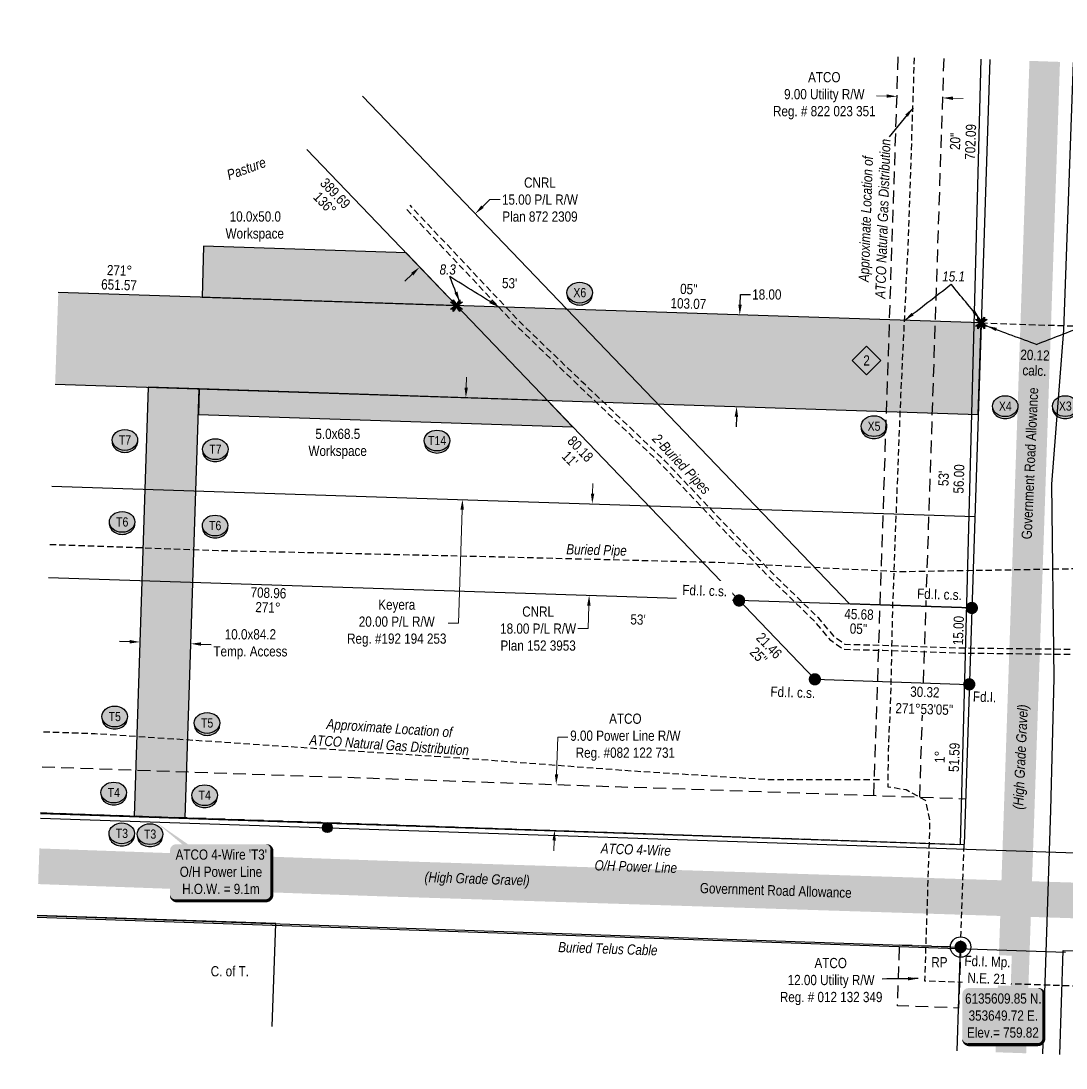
# Model space of a CAD drawing. Extents: x 350042 to 357443, y 6133812 to 6137998.
# Drawn here: x 354858 to 355883, y 6135626 to 6136654 of the extents above; entities that cross this region are included whole.
import ezdxf
from ezdxf.enums import TextEntityAlignment as Align

# ---------------------------------------------------------------- set-up
doc = ezdxf.new("R2010")
doc.units = 0
doc.header["$LTSCALE"] = 5
doc.header["$PDSIZE"] = 0.5
for name, pattern in [('foc-FLOWLINE', [3.75, 2.5, -1.25]), ('foc-TRAV', [1.875, 1.25, -0.625]), ('POWERLINE5', [7.8, 2.4, -0.6, 0.6, -0.6, 0.6, -0.6, 2.4]), ('UG_PIPE', [1.875, 1.25, -0.625])]:
    doc.linetypes.add(name, pattern=pattern)
doc.layers.get('Defpoints').update_dxf_attribs({"color": 9})
for name, color, linetype in [('35', 37, 'Continuous'), ('AS-FENCE', 48, 'foc-FENCE'), ('AS-PIPE-UG', 44, 'UG_PIPE'), ('AS-PIPE-UG-T', 44, 'Continuous'), ('AS-POWER', 104, 'foc-POWER'), ('AS-POWER-EXISTING', 72, 'POWERLINE5'), ('AS-POWER-T', 104, 'Continuous'), ('AS-RESIDENCE', 14, 'Continuous'), ('AS-ROADS', 254, 'Continuous'), ('AS-TELEPHONE-T', 224, 'Continuous'), ('AS-TELUS', 224, 'foc-TEL'), ('C-RW', 13, 'Continuous'), ('DETAIL-T', 7, 'Continuous'), ('F-EZE', 190, 'foc-FLOWLINE'), ('F-RW', 190, 'Continuous'), ('L-BD', 7, 'Continuous'), ('L-BD1', 253, 'Continuous'), ('L-MON', 1, 'Continuous'), ('L-MON-T', 1, 'Continuous'), ('L-ROAD-T', 7, 'Continuous'), ('L-SEC', 7, 'Continuous'), ('L-TITLEDB', 4, 'Continuous'), ('L-TITLEDB-T', 4, 'Continuous'), ('P-BORE', 7, 'Continuous'), ('P-CROSSINGS', 250, 'Continuous'), ('P-PROPOSED', 10, 'Continuous'), ('P-PROPOSED-H', 21, 'Continuous'), ('P-TEMP-BLUE', 146, 'Continuous'), ('P-TEMP-BLUE-T', 146, 'Continuous'), ('P-TRAV', 4, 'foc-TRAV'), ('P-TXT', 4, 'Continuous')]:
    doc.layers.add(name, color=color, linetype=linetype)
for name, color, linetype, lineweight in [('C-RW-T', 13, 'Continuous', 9), ('F-RW-T', 190, 'Continuous', 9), ('F-WS-T', 190, 'Continuous', 9), ('T-TEXT', 48, 'Continuous', 18), ('T-TIE-T', 201, 'Continuous', 18)]:
    doc.layers.add(name, color=color, linetype=linetype, lineweight=lineweight)
doc.layers.add('P-TEMP-BLUE-H', color=7, linetype='Continuous', true_color=0x99e6ff)
doc.styles.add('175L', font='ARIALN.TTF', dxfattribs={"height": 10})
doc.styles.add('80', font='ARIALN.TTF', dxfattribs={"height": 10})
doc.styles.add('80CG', font='ARIALN.TTF', dxfattribs={"height": 10})
doc.styles.add('80L', font='ARIALN.TTF', dxfattribs={"height": 10})
doc.styles.add('80LS', font='ARIALNI.TTF', dxfattribs={"height": 10})
doc.styles.add('Crossing', font='ARIALN.TTF', dxfattribs={"height": 10})
doc.styles.add('foc-LtypeFont', font='ARIALN.TTF', dxfattribs={"height": 7.35})
doc.linetypes.add('foc-FENCE', pattern='A,10,-1,["X",foc-LtypeFont,S=0.2,R=0,X=-0.625,Y=-0.75],-1.24', length=12.24)
doc.linetypes.add('foc-POWER', pattern='A,6,-1,["P",foc-LtypeFont,S=0.2,R=0,X=-0.625,Y=-0.75],-1.24,4', length=12.24)
doc.linetypes.add('foc-TEL', pattern='A,2,-1,["T",foc-LtypeFont,S=0.2,R=0,X=-0.425,Y=-0.75],-1.24,8', length=12.24)
doc.dimstyles.new('Compass 5 000', dxfattribs={"dimscale": 5, "dimtxt": 9, "dimasz": 2, "dimexe": 0.2, "dimexo": 0.0625, "dimgap": 0.5, "dimtad": 0, "dimtih": 1, "dimtoh": 1, "dimzin": 0, "dimdsep": 46, "dimtxsty": '80CG', "dimcen": 0.1, "dimse1": 1, "dimse2": 1, "dimclrd": 256, "dimclrt": 256, "dimaunit": 1, "dimadec": 4, "dimazin": 0, "dimtfac": 0.06, "dimtofl": 0, "dimtmove": 0, "dimatfit": 1, "dimfxl": 0.2, "dimtolj": 1, "dimtzin": 0, "dimlwd": -1, "dimarcsym": 0})

# ---------------------------------------------------------------- blocks, each defined once
blk = doc.blocks.new('POWERPOLE')
h = blk.add_hatch(color=255)
edge = h.paths.add_edge_path()
edge.add_arc((0, 0), 0.96, 0, 360)
at = {"linetype": 'Continuous'}
for p, q in [((0.68, -0.68), (-0.68, 0.68)), ((-0.68, -0.68), (0.68, 0.68))]:
    blk.add_line(p, q, dxfattribs=at)
blk.add_circle((0, 0), 0.96, dxfattribs=at)
blk = doc.blocks.new('fdia')
at = {"color": 255, "const_width": 1}
blk.add_lwpolyline([(-0.5, 0, 1), (0.5, 0, 1)], format="xyb", close=True, dxfattribs=at)
blk = doc.blocks.new('Fdiaa')
blk.add_blockref('fdia', (0, 0))
blk = doc.blocks.new('fdib')
at = {"color": 1, "const_width": 1.6}
blk.add_lwpolyline([(-0.4, 0, 1), (0.4, 0, 1)], format="xyb", close=True, dxfattribs=at)
at = {"color": 1}
blk.add_circle((0, 0), 0.8, dxfattribs=at)
blk = doc.blocks.new('Fdibb')
blk.add_blockref('fdib', (0, 0))
blk = doc.blocks.new('fdicc')
for name in ['Fdibb', 'Fdiaa']:
    blk.add_blockref(name, (0, 0))
blk = doc.blocks.new('FDI')
blk.add_blockref('fdicc', (0, 0))
blk = doc.blocks.new('TEMP')
h = blk.add_hatch(color=255)
h.dxf.hatch_style = 1
h.paths.add_polyline_path([(0, 0.25), (-0.67, 1.15), (-0.67, 0.67), (-1.15, 0.67), (-0.25, 0), (-1.15, -0.67), (-0.67, -0.67), (-0.67, -1.15), (0, -0.25), (0.67, -1.15), (0.67, -0.67), (1.15, -0.67), (0.25, 0), (1.15, 0.67), (0.67, 0.67), (0.67, 1.15)])
h.paths.add_polyline_path([(0.57, 0.85), (0.57, 0.57), (0.85, 0.57), (0.08, 0), (0.85, -0.57), (0.57, -0.57), (0.57, -0.85), (0, -0.08), (-0.57, -0.85), (-0.57, -0.57), (-0.85, -0.57), (-0.08, 0), (-0.85, 0.57), (-0.57, 0.57), (-0.57, 0.85), (0, 0.08)], flags=16)
h = blk.add_hatch(color=1)
h.dxf.hatch_style = 1
h.paths.add_polyline_path([(0, 0.08), (-0.57, 0.85), (-0.57, 0.57), (-0.85, 0.57), (-0.08, 0), (-0.85, -0.57), (-0.57, -0.57), (-0.57, -0.85), (0, -0.08), (0.57, -0.85), (0.57, -0.57), (0.85, -0.57), (0.08, 0), (0.85, 0.57), (0.57, 0.57), (0.57, 0.85)])
at = {"color": 1}
for p, q in [((-0.08, 0), (0.08, 0)), ((0, 0.08), (0, -0.08))]:
    blk.add_line(p, q, dxfattribs=at)
at = {"color": 255, "flags": 128}
blk.add_lwpolyline([(-0.25, 0), (-1.15, 0.67), (-0.67, 0.67), (-0.67, 1.15), (0, 0.25), (0.67, 1.15), (0.67, 0.67), (1.15, 0.67), (0.25, 0), (1.15, -0.67), (0.67, -0.67), (0.67, -1.15), (0, -0.25), (-0.67, -1.15), (-0.67, -0.67), (-1.15, -0.67)], close=True, dxfattribs=at)
at = {"color": 1, "flags": 128}
blk.add_lwpolyline([(-0.08, 0), (-0.85, 0.57), (-0.57, 0.57), (-0.57, 0.85), (0, 0.08), (0.57, 0.85), (0.57, 0.57), (0.85, 0.57), (0.08, 0), (0.85, -0.57), (0.57, -0.57), (0.57, -0.85), (0, -0.08), (-0.57, -0.85), (-0.57, -0.57), (-0.85, -0.57)], close=True, dxfattribs=at)
blk = doc.blocks.new('*D442')
at = {"layer": 'Defpoints', "color": 0, "transparency": 16777216}
for p in [(355296.5, 6136283.8), (355291.3, 6136184), (355293.2, 6136183.9)]:
    blk.add_point(p, dxfattribs=at)
at = {"layer": 'F-RW-T', "transparency": 16777216}
for p, q in [((355294.9, 6136293.9), (355295.3, 6136303.9)), ((355291, 6136174), (355287.3, 6136062.7)), ((355287.3, 6136062.7), (355277.3, 6136062.7))]:
    blk.add_line(p, q, dxfattribs=at)
for points in [[(355293.3, 6136293.9), (355296.6, 6136293.8), (355294.6, 6136283.9)], [(355289.3, 6136174), (355292.7, 6136173.9), (355291.3, 6136184)]]:
    blk.add_solid(points, dxfattribs=at)
at = {"layer": 'F-RW-T', "transparency": 16777216, "insert": (355226.8, 6136062.7), "char_height": 10, "attachment_point": 5, "style": '80CG'}
blk.add_mtext('\\A1;Keyera\\P20.00 P/L R/W\\PReg. #192 194 253', dxfattribs=at)
blk = doc.blocks.new('*D443')
at = {"layer": 'C-RW-T', "transparency": 16777216}
for p, q in [((355418.9, 6136189.8), (355419.2, 6136199.8)), ((355415.3, 6136079.9), (355414.6, 6136057.3)), ((355414.6, 6136057.3), (355404.6, 6136057.3))]:
    blk.add_line(p, q, dxfattribs=at)
for points in [[(355417.3, 6136189.8), (355420.6, 6136189.7), (355418.6, 6136179.8)], [(355413.6, 6136079.9), (355417, 6136079.8), (355415.6, 6136089.9)]]:
    blk.add_solid(points, dxfattribs=at)
at = {"layer": 'Defpoints', "color": 0, "transparency": 16777216}
for p in [(355426, 6136179.5), (355415.6, 6136089.9), (355423, 6136089.6)]:
    blk.add_point(p, dxfattribs=at)
at = {"layer": 'C-RW-T', "transparency": 16777216, "insert": (355365.5, 6136057.3), "char_height": 10, "attachment_point": 5, "style": '80CG'}
blk.add_mtext('\\A1;CNRL\\P18.00 P/L R/W\\PPlan 152 3953', dxfattribs=at)
blk = doc.blocks.new('*D444')
at = {"layer": 'Defpoints', "color": 0, "transparency": 16777216}
for p in [(355383.2, 6135904.4), (355424, 6135903), (355422.5, 6135858)]:
    blk.add_point(p, dxfattribs=at)
at = {"layer": 'F-RW-T', "transparency": 16777216}
for p, q in [((355383.5, 6135914.4), (355384.8, 6135950.8)), ((355384.8, 6135950.8), (355394.8, 6135950.8)), ((355381.3, 6135849.4), (355380.9, 6135839.4))]:
    blk.add_line(p, q, dxfattribs=at)
for points in [[(355381.9, 6135914.4), (355385.2, 6135914.3), (355383.2, 6135904.4)], [(355379.6, 6135849.5), (355382.9, 6135849.4), (355381.6, 6135859.4)]]:
    blk.add_solid(points, dxfattribs=at)
at = {"layer": 'F-RW-T', "transparency": 16777216, "insert": (355451.1, 6135950.8), "char_height": 10, "attachment_point": 5, "style": '80CG'}
blk.add_mtext('\\A1;ATCO\\P9.00 Power Line R/W\\PReg. #082 122 731', dxfattribs=at)
blk = doc.blocks.new('*D446')
at = {"layer": 'C-RW-T', "transparency": 16777216}
for p, q in [((355311, 6136471.3), (355318.2, 6136478.2)), ((355318.2, 6136478.2), (355328.2, 6136478.2)), ((355242, 6136405.1), (355234.7, 6136398.2))]:
    blk.add_line(p, q, dxfattribs=at)
for points in [[(355309.8, 6136472.5), (355312.1, 6136470.1), (355303.8, 6136464.4)], [(355240.8, 6136406.3), (355243.1, 6136403.9), (355249.2, 6136412)]]:
    blk.add_solid(points, dxfattribs=at)
at = {"layer": 'Defpoints', "color": 0, "transparency": 16777216}
for p in [(355301.7, 6136466.5), (355303.8, 6136464.4), (355247.1, 6136414.1)]:
    blk.add_point(p, dxfattribs=at)
at = {"layer": 'C-RW-T', "transparency": 16777216, "insert": (355367.3, 6136478.2), "char_height": 10, "attachment_point": 5, "style": '80CG'}
blk.add_mtext('\\A1;CNRL\\P15.00 P/L R/W\\PPlan 872 2309', dxfattribs=at)
blk = doc.blocks.new('*D447')
at = {"layer": 'Defpoints', "color": 0, "transparency": 16777216}
for p in [(355563.3, 6136365.1), (355565.1, 6136365), (355562.1, 6136275.1)]:
    blk.add_point(p, dxfattribs=at)
at = {"layer": 'P-TXT', "transparency": 16777216}
for p, q in [((355563.6, 6136375.1), (355564, 6136385.1)), ((355564, 6136385.1), (355574, 6136385.1)), ((355560, 6136265.2), (355559.7, 6136255.2))]:
    blk.add_line(p, q, dxfattribs=at)
for points in [[(355562, 6136375.1), (355565.3, 6136375), (355563.3, 6136365.1)], [(355558.3, 6136265.2), (355561.7, 6136265.1), (355560.3, 6136275.1)]]:
    blk.add_solid(points, dxfattribs=at)
at = {"layer": 'P-TXT', "transparency": 16777216, "insert": (355589.9, 6136385.1), "char_height": 10, "attachment_point": 5, "style": '80CG'}
blk.add_mtext('\\A1;18.00', dxfattribs=at)
blk = doc.blocks.new('*D448')
at = {"layer": 'Defpoints', "color": 0, "transparency": 16777216}
for p in [(355024.8, 6136042.5), (354974.4, 6136031.7), (355024.3, 6136030.1)]:
    blk.add_point(p, dxfattribs=at)
at = {"layer": 'P-TEMP-BLUE-T', "transparency": 16777216}
for p, q in [((354964.8, 6136044.5), (354954.8, 6136044.8)), ((355034.7, 6136042.2), (355044.7, 6136041.9))]:
    blk.add_line(p, q, dxfattribs=at)
for points in [[(354964.9, 6136046.2), (354964.7, 6136042.8), (354974.8, 6136044.2)], [(355034.8, 6136043.9), (355034.7, 6136040.5), (355024.8, 6136042.5)]]:
    blk.add_solid(points, dxfattribs=at)
at = {"layer": 'P-TEMP-BLUE-T', "transparency": 16777216, "insert": (355083.2, 6136041.9), "char_height": 10, "attachment_point": 5, "style": '80CG'}
blk.add_mtext('\\A1;10.0x84.2\\PTemp. Access', dxfattribs=at)
blk = doc.blocks.new('*U473')
h = blk.add_hatch(color=255)
edge = h.paths.add_edge_path()
edge.add_line((-44, -28.5), (44, -28.5))
edge.add_arc((44, -22.5), 6, 270, 360)
edge.add_line((50, -22.5), (50, 21))
edge.add_arc((44, 21), 6, 0, 90)
edge.add_line((44, 27), (-44, 27))
edge.add_arc((-44, 21), 6, 90, 180)
edge.add_line((-50, 21), (-50, -22.5))
edge.add_arc((-44, -22.5), 6, 180, 270)
at = {"color": 104, "flags": 128}
blk.add_lwpolyline([(-64, 48.8, 0, 7.5, 0), (0, 0, 0, 0, 0)], format="xyseb", dxfattribs=at)
blk.add_lwpolyline([(-44, -28.5, 3, 3, 0), (44, -28.5, 3, 3, 0.414214), (50, -22.5, 3, 3, 0), (50, 21, 3, 0, 0.414214), (44, 27, 0, 0, 0), (-44, 27, 0, 0, 0.414214), (-50, 21, 0, 0, 0), (-50, -22.5, 0, 3, 0.414214)], format="xyseb", close=True, dxfattribs=at)
at = {"color": 104, "style": '80'}
blk.add_attdef('ENTER_TEXT_001', (-26.8, -4.9), '', height=10, dxfattribs=at)
blk = doc.blocks.new('Well_proximity')
h = blk.add_hatch(color=191)
h.dxf.hatch_style = 1
edge = h.paths.add_edge_path()
edge.add_ellipse((0, 0), major_axis=(-12.5, 0), ratio=0.816297, start_angle=0, end_angle=360)
h = blk.add_hatch(color=250)
h.dxf.hatch_style = 1
edge = h.paths.add_edge_path()
edge.add_ellipse((0, -2), major_axis=(-12.5, 0), ratio=0.816297, start_angle=0, end_angle=180)
edge.add_line((12.5, -2), (12.5, 0))
edge.add_ellipse((0, 0), major_axis=(-12.5, 0), ratio=0.816297, start_angle=0, end_angle=180, ccw=False)
edge.add_line((-12.5, 0), (-12.5, -2))
at = {"color": 250}
blk.add_ellipse((0, 0), major_axis=(-12.5, 0), ratio=0.816297, dxfattribs=at)
blk.add_ellipse((0, -2), major_axis=(-12.5, 0), ratio=0.816297, start_param=0, end_param=3.141593, dxfattribs=at)
at = {"color": 250, "style": '80L'}
blk.add_attdef('CROSSING', text='', height=9, dxfattribs=at).set_placement((0.1, 0), align=Align.MIDDLE_CENTER)
blk = doc.blocks.new('xing2')
h = blk.add_hatch(color=50)
h.dxf.hatch_style = 1
edge = h.paths.add_edge_path()
edge.add_ellipse((0, 0), major_axis=(-12.5, 0), ratio=0.816297, start_angle=0, end_angle=360)
h = blk.add_hatch(color=250)
h.dxf.hatch_style = 1
edge = h.paths.add_edge_path()
edge.add_ellipse((0, -2), major_axis=(-12.5, 0), ratio=0.816297, start_angle=0, end_angle=180)
edge.add_line((12.5, -2), (12.5, 0))
edge.add_ellipse((0, 0), major_axis=(-12.5, 0), ratio=0.816297, start_angle=0, end_angle=180, ccw=False)
edge.add_line((-12.5, 0), (-12.5, -2))
at = {"color": 250}
blk.add_ellipse((0, 0), major_axis=(-12.5, 0), ratio=0.816297, dxfattribs=at)
blk.add_ellipse((0, -2), major_axis=(-12.5, 0), ratio=0.816297, start_param=0, end_param=3.141593, dxfattribs=at)
at = {"color": 250, "style": 'Crossing'}
blk.add_attdef('CROSSING', text='', height=9, dxfattribs=at).set_placement((0.1, 0), align=Align.MIDDLE_CENTER)
at = {"color": 250, "style": 'Crossing', "flags": 1}
for tag, p in [('OWNER', (0.1, -12.5)), ('DESCRIPTION', (0.1, -25.8)), ('LOCATION', (0.1, -39.3)), ('DWG_REF', (0.1, -52.8))]:
    blk.add_attdef(tag, text='', height=9, dxfattribs=at).set_placement(p, align=Align.MIDDLE_CENTER)
blk = doc.blocks.new('*U495')
at = {"layer": '35', "color": 3}
blk.add_circle((0, 0), 10, dxfattribs=at)
at = {"layer": '35', "color": 3, "style": '80'}
blk.add_attdef('RP_001', (-28.8, -19.9), '', height=10, dxfattribs=at)
blk = doc.blocks.new('*U497')
h = blk.add_hatch(color=254)
edge = h.paths.add_edge_path()
edge.add_line((-34, -28.5), (34, -28.5))
edge.add_arc((34, -22.5), 6, 270, 360)
edge.add_line((40, -22.5), (40, 21))
edge.add_arc((34, 21), 6, 0, 90)
edge.add_line((34, 27), (-34, 27))
edge.add_arc((-34, 21), 6, 90, 180)
edge.add_line((-40, 21), (-40, -22.5))
edge.add_arc((-34, -22.5), 6, 180, 270)
at = {"color": 1, "flags": 128}
blk.add_lwpolyline([(-34, -28.5, 3, 3, 0), (34, -28.5, 3, 3, 0.414214), (40, -22.5, 3, 3, 0), (40, 21, 3, 0, 0.414214), (34, 27, 0, 0, 0), (-34, 27, 0, 0, 0.414214), (-40, 21, 0, 0, 0), (-40, -22.5, 0, 3, 0.414214)], format="xyseb", close=True, dxfattribs=at)
blk.add_lwpolyline([(-27.1, -16.1, 0, 10, 0), (0, 0, 5, 5, 0)], format="xyseb", dxfattribs=at)
at = {"color": 1, "style": '80'}
blk.add_attdef('ENTER_TEXT_001', (-36, -5), '', height=10, dxfattribs=at)
blk = doc.blocks.new('*D500')
at = {"layer": 'Defpoints', "color": 0, "transparency": 16777216}
for p in [(355717.6, 6136579.5), (355717.8, 6136586.7), (355762.8, 6136585.3)]:
    blk.add_point(p, dxfattribs=at)
at = {"layer": 'F-RW-T', "transparency": 16777216}
for p, q in [((355707.6, 6136579.8), (355697.6, 6136580.2)), ((355772.5, 6136577.7), (355782.5, 6136577.4))]:
    blk.add_line(p, q, dxfattribs=at)
for points in [[(355707.6, 6136581.5), (355707.5, 6136578.2), (355717.6, 6136579.5)], [(355772.6, 6136579.4), (355772.5, 6136576), (355762.5, 6136578)]]:
    blk.add_solid(points, dxfattribs=at)
at = {"layer": 'F-RW-T', "transparency": 16777216, "insert": (355646.3, 6136580.2), "char_height": 10, "attachment_point": 5, "style": '80CG'}
blk.add_mtext('\\A1;ATCO\\P9.00 Utility R/W\\PReg. # 822 023 351', dxfattribs=at)
blk = doc.blocks.new('30M BUFFER DISP')
h = blk.add_hatch(color=70)
h.dxf.hatch_style = 1
h.paths.add_polyline_path([(0, 14.1), (14.1, 0), (0, -14.1), (-14.1, 0)])
blk.add_lwpolyline([(0, 14.1), (14.1, 0), (0, -14.1), (-14.1, 0)], close=True)
at = {"color": 235, "style": '80L'}
blk.add_attdef('DISURBANCE', text='', height=10, dxfattribs=at).set_placement((0, 0), align=Align.MIDDLE_CENTER)

msp = doc.modelspace()

# ---------------------------------------------------------------- hatches: boundary and pattern name
at = {"layer": 'P-PROPOSED-H'}
h = msp.add_hatch(color=256, dxfattribs=at)
h.dxf.hatch_style = 1
h.paths.add_polyline_path([(355797.314, 6136267.346), (355800.28, 6136357.274), (354894.715, 6136387.081), (354891.656, 6136297.156)])
at = {"layer": 'P-TEMP-BLUE-H'}
h = msp.add_hatch(color=256, dxfattribs=at)
h.dxf.hatch_style = 1
h.paths.add_polyline_path([(355235.902, 6136425.865), (355037.273, 6136432.403), (355035.74, 6136382.44), (355285.43, 6136374.221)])
h = msp.add_hatch(color=256, dxfattribs=at)
h.dxf.hatch_style = 1
h.paths.add_polyline_path([(355019.128, 6135871.638), (355032.981, 6136292.505), (354983.021, 6136294.149), (354969.17, 6135873.347)])
h = msp.add_hatch(color=256, dxfattribs=at)
h.dxf.hatch_style = 1
h.paths.add_polyline_path([(355374.58, 6136281.261), (355032.981, 6136292.505), (355032.214, 6136267.523), (355399.344, 6136255.439)])

# ---------------------------------------------------------------- linework, layer by layer
at = {"layer": 'AS-FENCE', "flags": 128}
for points in [[(355799.972, 6136615.915), (355779.559, 6135845.806)], [(354877.329, 6135875.925), (355778.919, 6135845.386)]]:
    msp.add_lwpolyline(points, dxfattribs=at)
at = {"layer": 'AS-PIPE-UG', "flags": 128}
for points in [[(355948.177, 6135637.22), (355950.404, 6135704.555), (355744.958, 6135711.605), (355749.879, 6135860.051), (355749.984, 6135869.746), (355745.699, 6135888.731), (355726.609, 6135899.026), (355708.959, 6135901.931), (355709.284, 6135937.766), (355711.714, 6135992.061), (355713.529, 6136079.046), (355717.279, 6136179.096), (355721.509, 6136287.186), (355728.999, 6136441.566), (355734.827, 6136618.064)], [(357433.007, 6135975.96), (357392.044, 6135976.696), (357147.264, 6135984.606), (356901.519, 6135995.586), (356653.754, 6136003.691), (356402.304, 6136010.796), (356173.949, 6136018.636), (355937.299, 6136024.721), (355890.459, 6136031.821), (355782.884, 6136033.061), (355703.589, 6136035.736), (355665.034, 6136036.766), (355652.844, 6136045.566), (355637.179, 6136064.071), (355593.419, 6136106.551), (355542.444, 6136159.241), (355486.424, 6136218.441), (355404.434, 6136296.651), (355344.659, 6136353.991), (355236.196, 6136469.2)], [(357433.174, 6135980.956), (357392.17, 6135981.693), (357147.457, 6135989.601), (356901.713, 6136000.581), (356653.907, 6136008.687), (356402.461, 6136015.792), (356174.099, 6136023.632), (355937.74, 6136029.71), (355890.865, 6136036.815), (355782.997, 6136038.059), (355703.74, 6136040.732), (355666.71, 6136041.722), (355656.265, 6136049.261), (355640.837, 6136067.487), (355596.957, 6136110.083), (355546.056, 6136162.697), (355489.967, 6136221.97), (355407.89, 6136300.263), (355348.12, 6136357.598), (355239.835, 6136472.627)], [(354886.31, 6136139.994), (355051.619, 6136134.101), (355322.344, 6136127.956), (355542.224, 6136122.401), (355719.749, 6136113.281), (355897.594, 6136116.346), (355955.019, 6136115.786), (356031.584, 6136115.911), (356062.804, 6136112.681), (356070.669, 6136108.801), (356075.334, 6136095.646), (356076.109, 6136069.216), (356078.409, 6136018.916), (356080.674, 6135940.146), (356082.909, 6135837.541), (356080.674, 6135940.146), (356078.409, 6136018.916), (356076.109, 6136069.216), (356075.334, 6136095.646), (356070.669, 6136108.801), (356062.804, 6136112.681), (356031.584, 6136115.911), (355955.019, 6136115.786), (355897.594, 6136116.346)], [(354880.059, 6135956.21), (354930.839, 6135954.426), (355295.129, 6135930.061), (355458.439, 6135917.801), (355591.049, 6135909.366), (355701.754, 6135909.351)]]:
    msp.add_lwpolyline(points, dxfattribs=at)
at = {"layer": 'AS-POWER', "flags": 128}
msp.add_lwpolyline([(354877.174, 6135871.381), (357426.638, 6135785.976)], dxfattribs=at)
at = {"layer": 'AS-ROADS', "flags": 128}
for points, const_width in [([(355862.555, 6136613.852), (355829.355, 6135641.204)], 29.992), ([(357424.883, 6135733.614), (356784.589, 6135758.866), (355938.259, 6135789.166), (355206.379, 6135812.383), (354875.569, 6135824.188)], 34.991)]:
    msp.add_lwpolyline(points, dxfattribs=dict(at, const_width=const_width))
at = {"layer": 'AS-TELUS', "flags": 128}
for points in [[(355860.826, 6135640.149), (355868.714, 6135879.086), (355871.739, 6136008.846), (355869.504, 6136198.966), (355881.274, 6136350.296), (355890.953, 6136612.915)], [(354873.865, 6135774.097), (355883.069, 6135739.771)]]:
    msp.add_lwpolyline(points, dxfattribs=at)
at = {"layer": 'C-RW', "flags": 128}
for points in [[(355791.057, 6136077.614), (355790.953, 6136077.617), (355670.945, 6136081.522), (355193.045, 6136579.816)], [(355138.463, 6136527.468), (355637.019, 6136007.606), (355788.514, 6136002.676), (355788.586, 6136002.673)], [(354888.258, 6136197.24), (355793.929, 6136167.429)], [(355793.959, 6136167.428), (355794.019, 6136167.426)], [(355790.969, 6136077.501), (354885.199, 6136107.315)], [(355790.969, 6136077.501), (355791.053, 6136077.498)]]:
    msp.add_lwpolyline(points, dxfattribs=at)
at = {"layer": 'F-EZE'}
for p, q in [((354878.889, 6135921.793), (355784.971, 6135890.501)), ((354877.359, 6135876.83), (355783.418, 6135845.539))]:
    msp.add_line(p, q, dxfattribs=at)
at = {"layer": 'F-EZE', "flags": 128}
for points in [[(355694.963, 6135893.609), (355718.872, 6136618.59)], [(355739.923, 6135892.011), (355763.836, 6136617.107)], [(355720.14, 6135747.106), (355780.089, 6135745.036), (355778.117, 6135685.084), (355718.168, 6135687.154), (355720.137, 6135747.009)]]:
    msp.add_lwpolyline(points, dxfattribs=at)
at = {"layer": 'F-RW', "flags": 128}
for points in [[(354891.656, 6136297.156), (355797.218, 6136267.349), (355797.341, 6136267.345)], [(354888.258, 6136197.24), (355793.929, 6136167.429), (355794.019, 6136167.426)]]:
    msp.add_lwpolyline(points, dxfattribs=at)
at = {"layer": 'L-SEC'}
for p, q in [((355776.731, 6135642.968), (355780.089, 6135745.036)), ((355877.231, 6135639.599), (355880.59, 6135741.666))]:
    msp.add_line(p, q, dxfattribs=at)
at = {"layer": 'L-SEC', "flags": 128}
for points in [[(355808.8, 6136615.624), (355783.404, 6135845.539)], [(354877.347, 6135876.454), (355783.502, 6135845.461)], [(354873.928, 6135775.938), (355780.064, 6135744.946)], [(355880.59, 6135741.667), (357423.419, 6135689.948)]]:
    msp.add_lwpolyline(points, dxfattribs=at)
at = {"layer": 'L-TITLEDB', "flags": 128}
msp.add_lwpolyline([(355104.605, 6135666.993), (355108.091, 6135767.929), (354873.928, 6135775.938)], dxfattribs=at)
at = {"layer": 'P-PROPOSED', "flags": 128}
msp.add_lwpolyline([(354891.656, 6136297.156), (355797.314, 6136267.346), (355800.28, 6136357.274), (354894.715, 6136387.081)], dxfattribs=at)
at = {"layer": 'P-TEMP-BLUE', "flags": 128}
for points in [[(355235.902, 6136425.865), (355037.273, 6136432.403), (355035.74, 6136382.44), (355285.43, 6136374.221)], [(355019.128, 6135871.638), (355032.981, 6136292.505), (354983.021, 6136294.149), (354969.17, 6135873.347)], [(355374.58, 6136281.261), (355032.981, 6136292.505), (355032.214, 6136267.523), (355399.344, 6136255.439)]]:
    msp.add_lwpolyline(points, close=True, dxfattribs=at)
at = {"layer": 'P-TRAV', "flags": 128}
for points in [[(355800.28, 6136357.274), (355900.8, 6136353.966)], [(355780.089, 6135745.036), (355783.404, 6135845.539)]]:
    msp.add_lwpolyline(points, dxfattribs=at)

# ---------------------------------------------------------------- block references
at = {"layer": 'AS-POWER-EXISTING', "color": 3, "xscale": 4.998719999999985, "yscale": 4.998719999999985, "zscale": 4.998719999999985}
msp.add_blockref('POWERPOLE', (355158.669, 6135861.951), dxfattribs=at)
at = {"layer": 'AS-POWER-EXISTING', "xscale": 4.998719999999985, "yscale": 4.998719999999985, "zscale": 4.998719999999985}
msp.add_blockref('POWERPOLE', (355158.769, 6135862.081), dxfattribs=at)
at = {"layer": 'AS-POWER-T'}
ref = msp.add_blockref('*U473', (355054.349, 6135818.811), dxfattribs=dict(at, xscale=0.9997440000000001, yscale=0.9997440000000001, zscale=0.9997440000000001))
ref.add_attrib('ENTER_TEXT_001', "ATCO 4-Wire 'T3'", (355009.804, 6135830.648), dxfattribs={"layer": '0', "color": 104, "height": 9.99744, "style": '80'})
ref.add_attrib('ENTER_TEXT_002', 'O/H Power Line', (355013.889, 6135813.809), dxfattribs={"layer": '0', "color": 104, "height": 9.99744, "style": '80'})
ref.add_attrib('ENTER_TEXT_003', 'H.O.W. = 9.1m', (355016.245, 6135796.969), dxfattribs={"layer": '0', "color": 104, "height": 9.99744, "style": '80'})
at = {"layer": 'Defpoints', "xscale": 0.9997440000000001, "yscale": 0.9997440000000001, "zscale": 0.9997440000000001}
for p, values in [((354960.072, 6136242.455), {'CROSSING': 'T7'}), ((354957.339, 6136162.023), {'CROSSING': 'T6'}), ((354950.027, 6135971.131), {'CROSSING': 'T5'}), ((354949.106, 6135896.5), {'CROSSING': 'T4'}), ((354956.983, 6135856.465), {'CROSSING': 'T3'})]:
    msp.add_blockref('xing2', p, dxfattribs=at).add_auto_attribs(values)
at = {"layer": 'L-MON', "xscale": 4.998719999999985, "yscale": 4.998719999999985, "zscale": 4.998719999999985}
for p in [(355285.43, 6136374.221), (355800.28, 6136357.274)]:
    msp.add_blockref('TEMP', p, dxfattribs=at)
at = {"layer": 'P-BORE', "xscale": 0.9997440000000001, "yscale": 0.9997440000000001, "zscale": 0.9997440000000001}
msp.add_blockref('30M BUFFER DISP', (355687.782, 6136320.434), dxfattribs=at).add_auto_attribs({'DISURBANCE': '2'})
at = {"layer": 'P-CROSSINGS', "xscale": 0.9997440000000001, "yscale": 0.9997440000000001, "zscale": 0.9997440000000001}
for name, p, values in [('xing2', (355406.3, 6136387.002), {'CROSSING': 'X6'}), ('xing2', (355823.786, 6136275.586), {'CROSSING': 'X4'}), ('xing2', (355882.64, 6136275.662), {'CROSSING': 'X3'}), ('xing2', (355694.967, 6136255.986), {'CROSSING': 'X5'}), ('Well_proximity', (355266.29, 6136241.826), {'CROSSING': 'T14'}), ('Well_proximity', (355048.765, 6136233.385), {'CROSSING': 'T7'}), ('Well_proximity', (355048.563, 6136158.476), {'CROSSING': 'T6'}), ('Well_proximity', (355040.666, 6135964.796), {'CROSSING': 'T5'}), ('Well_proximity', (355038.284, 6135893.913), {'CROSSING': 'T4'}), ('Well_proximity', (354984.696, 6135855.746), {'CROSSING': 'T3'})]:
    msp.add_blockref(name, p, dxfattribs=at).add_auto_attribs(values)

# ---------------------------------------------------------------- texts
at = {"layer": 'AS-PIPE-UG-T', "char_height": 10.00219, "attachment_point": 1, "style": '175L'}
for s, insert, rotation in [('\\pi17.919;{\\fArial Narrow|b0|i1|c0|p34;Approximate Location of\\P\\pi2.2676;ATCO Natural Gas Distribution}', (355679.382, 6136379.66), 88.106251), ('\\pi43.228;{\\fArial Narrow|b0|i1|c0|p34;2-Buried Pipes}', (355454.354, 6136281.034), 313.419074), ('\\pi51.228;{\\fArial Narrow|b0|i1|c0|p34;Buried Pipe}', (355342.107, 6136141.584), 358.5528), ('\\pi17.919;{\\fArial Narrow|b0|i1|c0|p34;Approximate Location of\\P\\pi2.2676;ATCO Natural Gas Distribution}', (355140.451, 6135970.077), 356.173555)]:
    msp.add_mtext_dynamic_manual_height_columns(s, width=160.90647, gutter_width=99.997, heights=[0], dxfattribs=dict(at, insert=insert, rotation=rotation))
at = {"layer": 'AS-POWER-T', "insert": (355419.819, 6135846.968), "char_height": 9.99744, "attachment_point": 1, "rotation": 358.081365, "style": '175L'}
msp.add_mtext_dynamic_manual_height_columns('\\pi7.4151;{\\fArial Narrow|b0|i1|c0|p34;ATCO 4-Wire\\P\\pi1.8776;O/H Power Line}', width=83.25744, gutter_width=49.987, heights=[0], dxfattribs=at)
at = {"layer": 'AS-TELEPHONE-T', "insert": (355385.418, 6135749.974), "char_height": 10, "attachment_point": 1, "rotation": 358.051921, "style": '80L'}
msp.add_mtext_dynamic_manual_height_columns('{\\fArial Narrow|b0|i1|c0|p34;Buried Telus Cable}', width=102.69669, gutter_width=49.987, heights=[0], dxfattribs=at)
at = {"layer": 'F-WS-T', "insert": (355602.198, 6135734.255), "char_height": 9.99744, "attachment_point": 1, "style": '80L'}
msp.add_mtext_dynamic_manual_height_columns('\\pi34.461;ATCO\\P\\pi8.1448;12.00 Utility R/W\\P\\pi0.51031;Reg. # 012 132 349', width=100.24486, gutter_width=49.987, heights=[0], dxfattribs=at)
at = {"layer": 'L-BD', "style": '80L'}
for s, rotation, p in [('389.69', 313.8103, (355166.607, 6136484.401)), ('136°', 313.8103, (355156.326, 6136474.538)), ('20.12', 358.1148, (355853, 6136325.683)), ('calc.', 358.1148, (355852.506, 6136310.695)), ('80.18', 313.8103, (355407.029, 6136233.704)), ("11'", 313.8103, (355396.748, 6136223.842)), ('21.46', 313.8103, (355592.147, 6136040.675)), ('25"', 313.8103, (355581.866, 6136030.813))]:
    msp.add_text(s, height=9.9974, rotation=rotation, dxfattribs=at).set_placement(p, align=Align.MIDDLE)
at = {"layer": 'L-BD1', "style": '80L'}
for s, rotation, p in [('702.09', 88.1111, (355789.731, 6136534.886)), ('20"', 88.1111, (355774.743, 6136535.38)), ('271°', 358.1148, (354954.791, 6136408.861)), ('651.57', 358.1148, (354954.322, 6136394.622)), ("53'", 358.1148, (355337.561, 6136396.262)), ("05''", 358.1148, (355513.421, 6136390.473)), ('103.07', 358.1148, (355512.952, 6136376.235)), ('56.00', 88.0996, (355778.327, 6136204.214)), ("53'", 88.0996, (355763.339, 6136204.712)), ('708.96', 358.1148, (355100.918, 6136092.451)), ('271°', 358.1148, (355100.449, 6136078.212)), ('45.68', 358.1148, (355680.356, 6136071.423)), ("53'", 358.1148, (355463.538, 6136066.261)), ('15.00', 88.1222, (355777.868, 6136055.453)), ("05''", 358.1148, (355679.887, 6136057.185)), ('51.59', 88.1222, (355773.765, 6135931.022)), ('1°', 88.1222, (355759.526, 6135931.489))]:
    msp.add_text(s, height=9.9974, rotation=rotation, dxfattribs=at).set_placement(p, align=Align.MIDDLE)
at = {"layer": 'L-ROAD-T', "style": '80L'}
for rotation, p in [(87.50748, (355847.989, 6136219.446)), (358.15164, (355598.682, 6135800.509))]:
    msp.add_text('Government Road Allowance', height=9.99744, rotation=rotation, dxfattribs=at).set_placement(p, align=Align.MIDDLE_CENTER)
at = {"layer": 'L-TITLEDB-T', "insert": (355027.428, 6135726.186), "char_height": 9.99744, "attachment_point": 1, "style": '80L'}
msp.add_mtext_dynamic_manual_height_columns('\\pi16.854;C. of T.', width=69.73511, gutter_width=49.987, heights=[0], dxfattribs=at)
at = {"layer": 'P-TEMP-BLUE-T', "char_height": 9.99744, "attachment_point": 1, "style": '175L'}
for s, insert in [('\\pi0.66375;10.0x50.0\\P\\pi-3.3905;Workspace', (355062.225, 6136466.686)), ('\\pi3.4188;5.0x68.5\\P\\pi-3.3905;Workspace', (355143.571, 6136253.404))]:
    msp.add_mtext_dynamic_manual_height_columns(s, width=49.84849, gutter_width=49.987, heights=[0], dxfattribs=dict(at, insert=insert))
at = {"layer": 'T-TEXT', "style": '80LS'}
for s, height, rotation, p in [('Pasture', 9.9974, 20, (355079.228, 6136508.766)), ('(High Grade Gravel)', 9.99744, 87.419114, (355838.77, 6135931.41)), ('(High Grade Gravel)', 9.99744, 358.041114, (355305.646, 6135811.936))]:
    msp.add_text(s, height=height, rotation=rotation, dxfattribs=at).set_placement(p, align=Align.MIDDLE_CENTER)
at = {"layer": 'T-TIE-T', "char_height": 9.99744, "attachment_point": 1, "style": '80L'}
for s, insert in [('{\\fArial Narrow|b0|i1|c0|p34;8.3}', (355268.85, 6136414.726)), ('{\\fArial Narrow|b0|i1|c0|p34;15.1}', (355761.999, 6136407.898))]:
    msp.add_mtext_dynamic_manual_height_columns(s, width=16.03723, gutter_width=49.987, heights=[0], dxfattribs=dict(at, insert=insert))

# ---------------------------------------------------------------- dimensions: what is measured, and where the dimension line sits
at = {"layer": 'C-RW-T'}
dim = msp.add_aligned_dim(p1=(355247.141, 6136414.146), p2=(355301.725, 6136466.497), distance=-2.945, text='CNRL\\P15.00 P/L R/W\\PPlan 872 2309', dimstyle='Compass 5 000', dxfattribs=at)
dim.commit()
dim.dimension.update_dxf_attribs({"geometry": '*D446', "text_midpoint": (355367.284, 6136478.215)})
dim = msp.add_linear_dim(base=(355415.63, 6136089.855), p1=(355425.984, 6136179.54), p2=(355423.024, 6136089.612), angle=268.114757, text='CNRL\\P18.00 P/L R/W\\PPlan 152 3953', dimstyle='Compass 5 000', dxfattribs=at)
dim.commit()
dim.dimension.update_dxf_attribs({"geometry": '*D443', "text_midpoint": (355365.472, 6136057.289), "dimtype": 161})
at = {"layer": 'F-RW-T'}
dim = msp.add_aligned_dim(p1=(355762.786, 6136585.267), p2=(355717.822, 6136586.75), distance=7.245, text='ATCO\\P9.00 Utility R/W\\PReg. # 822 023 351', dimstyle='Compass 5 000', dxfattribs=at)
dim.commit()
dim.dimension.update_dxf_attribs({"geometry": '*D500', "text_midpoint": (355646.271, 6136580.168)})
at = {"layer": 'F-RW-T', "color": 3}
for base, p1, p2, angle, text, picture, middle in [((355291.321, 6136183.973), (355296.494, 6136283.831), (355293.205, 6136183.911), 268.114757, 'Keyera\\P20.00 P/L R/W\\PReg. #192 194 253', '*D442', (355226.81, 6136062.678)), ((355383.181, 6135904.377), (355422.454, 6135858.005), (355424.007, 6135902.967), 88.022051, 'ATCO\\P9.00 Power Line R/W\\PReg. #082 122 731', '*D444', (355451.126, 6135950.845))]:
    dim = msp.add_linear_dim(base=base, p1=p1, p2=p2, angle=angle, text=text, dimstyle='Compass 5 000', dxfattribs=at)
    dim.commit()
    dim.dimension.update_dxf_attribs({"geometry": picture, "text_midpoint": middle, "dimtype": 161})
at = {"layer": 'P-TEMP-BLUE-T'}
dim = msp.add_aligned_dim(p1=(354974.382, 6136031.7), p2=(355024.342, 6136030.055), distance=12.487, text='10.0x84.2\\PTemp. Access', dimstyle='Compass 5 000', dxfattribs=at)
dim.commit()
dim.dimension.update_dxf_attribs({"geometry": '*D448', "text_midpoint": (355083.17, 6136041.878)})
at = {"layer": 'P-TXT'}
dim = msp.add_linear_dim(base=(355563.3, 6136365.075), p1=(355562.12, 6136275.088), p2=(355565.08, 6136365.016), angle=88.114757, text='18.00', dimstyle='Compass 5 000', dxfattribs=at)
dim.commit()
dim.dimension.update_dxf_attribs({"geometry": '*D447', "text_midpoint": (355589.896, 6136385.064), "dimtype": 161})

# ---------------------------------------------------------------- leaders
at = {"layer": 'AS-PIPE-UG-T', "path_type": 1}
msp.add_leader([(355733.415, 6136568.391), (355710.058, 6136539.916)], dimstyle='Compass 5 000', override={"dimgap": 0.5, "dimtad": 0}, dxfattribs=at)
at = {"layer": 'F-WS-T', "path_type": 1}
msp.add_leader([(355738.476, 6135713.991), (355703.221, 6135713.524)], dimstyle='Compass 5 000', override={"dimgap": 0.5, "dimtad": 0}, dxfattribs=at)
at = {"layer": 'L-BD', "path_type": 1}
for points in [[(355805.698, 6136354.298), (355854.769, 6136336.163)], [(355900.8, 6136353.966), (355854.769, 6136336.163)]]:
    msp.add_leader(points, dimstyle='Compass 5 000', override={"dimgap": 0.5, "dimtad": 0}, dxfattribs=at)
at = {"layer": 'T-TIE-T', "path_type": 1}
for points in [[(355288.522, 6136377.988), (355278.834, 6136402.71)], [(355326.899, 6136372.856), (355278.834, 6136402.71)], [(355725.03, 6136359.751), (355770.788, 6136395.203)], [(355799.391, 6136360.383), (355770.788, 6136395.203)]]:
    msp.add_leader(points, dimstyle='Compass 5 000', override={"dimgap": 0.5, "dimtad": 0}, dxfattribs=at)

# ---------------------------------------------------------------- next in the draw order: texts
at = {"layer": 'L-BD1', "insert": (355745.138, 6136000.117), "char_height": 9.99744, "width": 57.06102, "attachment_point": 2, "rotation": 358.1361, "style": '80L', "bg_fill": 3, "box_fill_scale": 1.1, "bg_fill_color": 256, "bg_fill_transparency": 0}
msp.add_mtext("30.32 271°53'05''", dxfattribs=at)
at = {"layer": 'L-MON-T', "insert": (355529.141, 6136099.638), "char_height": 9.99404, "width": 44.30278, "attachment_point": 2, "rotation": 358.113669, "style": '80LS', "bg_fill": 2}
msp.add_mtext('{\\fArial Narrow|b0|i0|c0|p34;Fd.I. c.s.}', dxfattribs=at)
at = {"layer": 'L-MON-T', "attachment_point": 2, "style": '80LS', "bg_fill": 3, "box_fill_scale": 1.15, "bg_fill_color": 256, "bg_fill_true_color": 256, "bg_fill_transparency": 0}
for s, insert, char_height, width, rotation in [('{\\fArial Narrow|b0|i0|c0|p34;Fd.I. c.s.}', (355759.453, 6136096.008), 9.99404, 44.30278, 358.113669), ('{\\fArial Narrow|b0|i0|c0|p34;Fd.I. c.s.}', (355615.571, 6135999.855), 9.99404, 44.30278, 358.113669), ('{\\fArial Narrow|b0|i0|c0|p34;Fd.I.}', (355803.747, 6135995.422), 9.99404, 22.03093, 358.113669), ('{\\fArial Narrow|b0|i0|c0|p34;Fd.I. Mp.\\PN.E. 21}', (355806.559, 6135735.758), 9.99148, 44.29144, 358.074575)]:
    msp.add_mtext(s, dxfattribs=dict(at, insert=insert, char_height=char_height, width=width, rotation=rotation))

# ---------------------------------------------------------------- next in the draw order: block references
at = {"layer": 'AS-RESIDENCE', "xscale": 0.9997440000000001, "yscale": 0.9997440000000001, "zscale": 0.9997440000000001}
msp.add_blockref('*U495', (355780.064, 6135744.946), dxfattribs=at).add_auto_attribs({'RP_001': 'RP'})
at = {"layer": 'DETAIL-T'}
ref = msp.add_blockref('*U497', (355821.716, 6135677.668), dxfattribs=dict(at, xscale=0.9997440000000001, yscale=0.9997440000000001, zscale=0.9997440000000001))
ref.add_attrib('ENTER_TEXT_001', '6135609.85 N.', (355784.43, 6135689.438), dxfattribs={"layer": '0', "color": 1, "height": 9.99744, "style": '80'})
ref.add_attrib('ENTER_TEXT_002', '353649.72 E.', (355787.905, 6135672.734), dxfattribs={"layer": '0', "color": 1, "height": 9.99744, "style": '80'})
ref.add_attrib('ENTER_TEXT_003', 'Elev.= 759.82', (355786.38, 6135656.031), dxfattribs={"layer": '0', "color": 1, "height": 9.99744, "style": '80'})
at = {"layer": 'L-MON', "xscale": 4.998719999999985, "yscale": 4.998719999999985, "zscale": 4.998719999999985}
for p in [(355562.674, 6136084.931), (355791.057, 6136077.614), (355780.064, 6135744.946)]:
    msp.add_blockref('FDI', p, dxfattribs=at)
at = {"layer": 'L-MON', "color": 3, "xscale": 4.998719999999985, "yscale": 4.998719999999985, "zscale": 4.998719999999985}
for p in [(355637.019, 6136007.606), (355788.514, 6136002.676), (355780.089, 6135745.036)]:
    msp.add_blockref('FDI', p, dxfattribs=at)

doc.saveas('drawing.dxf')
